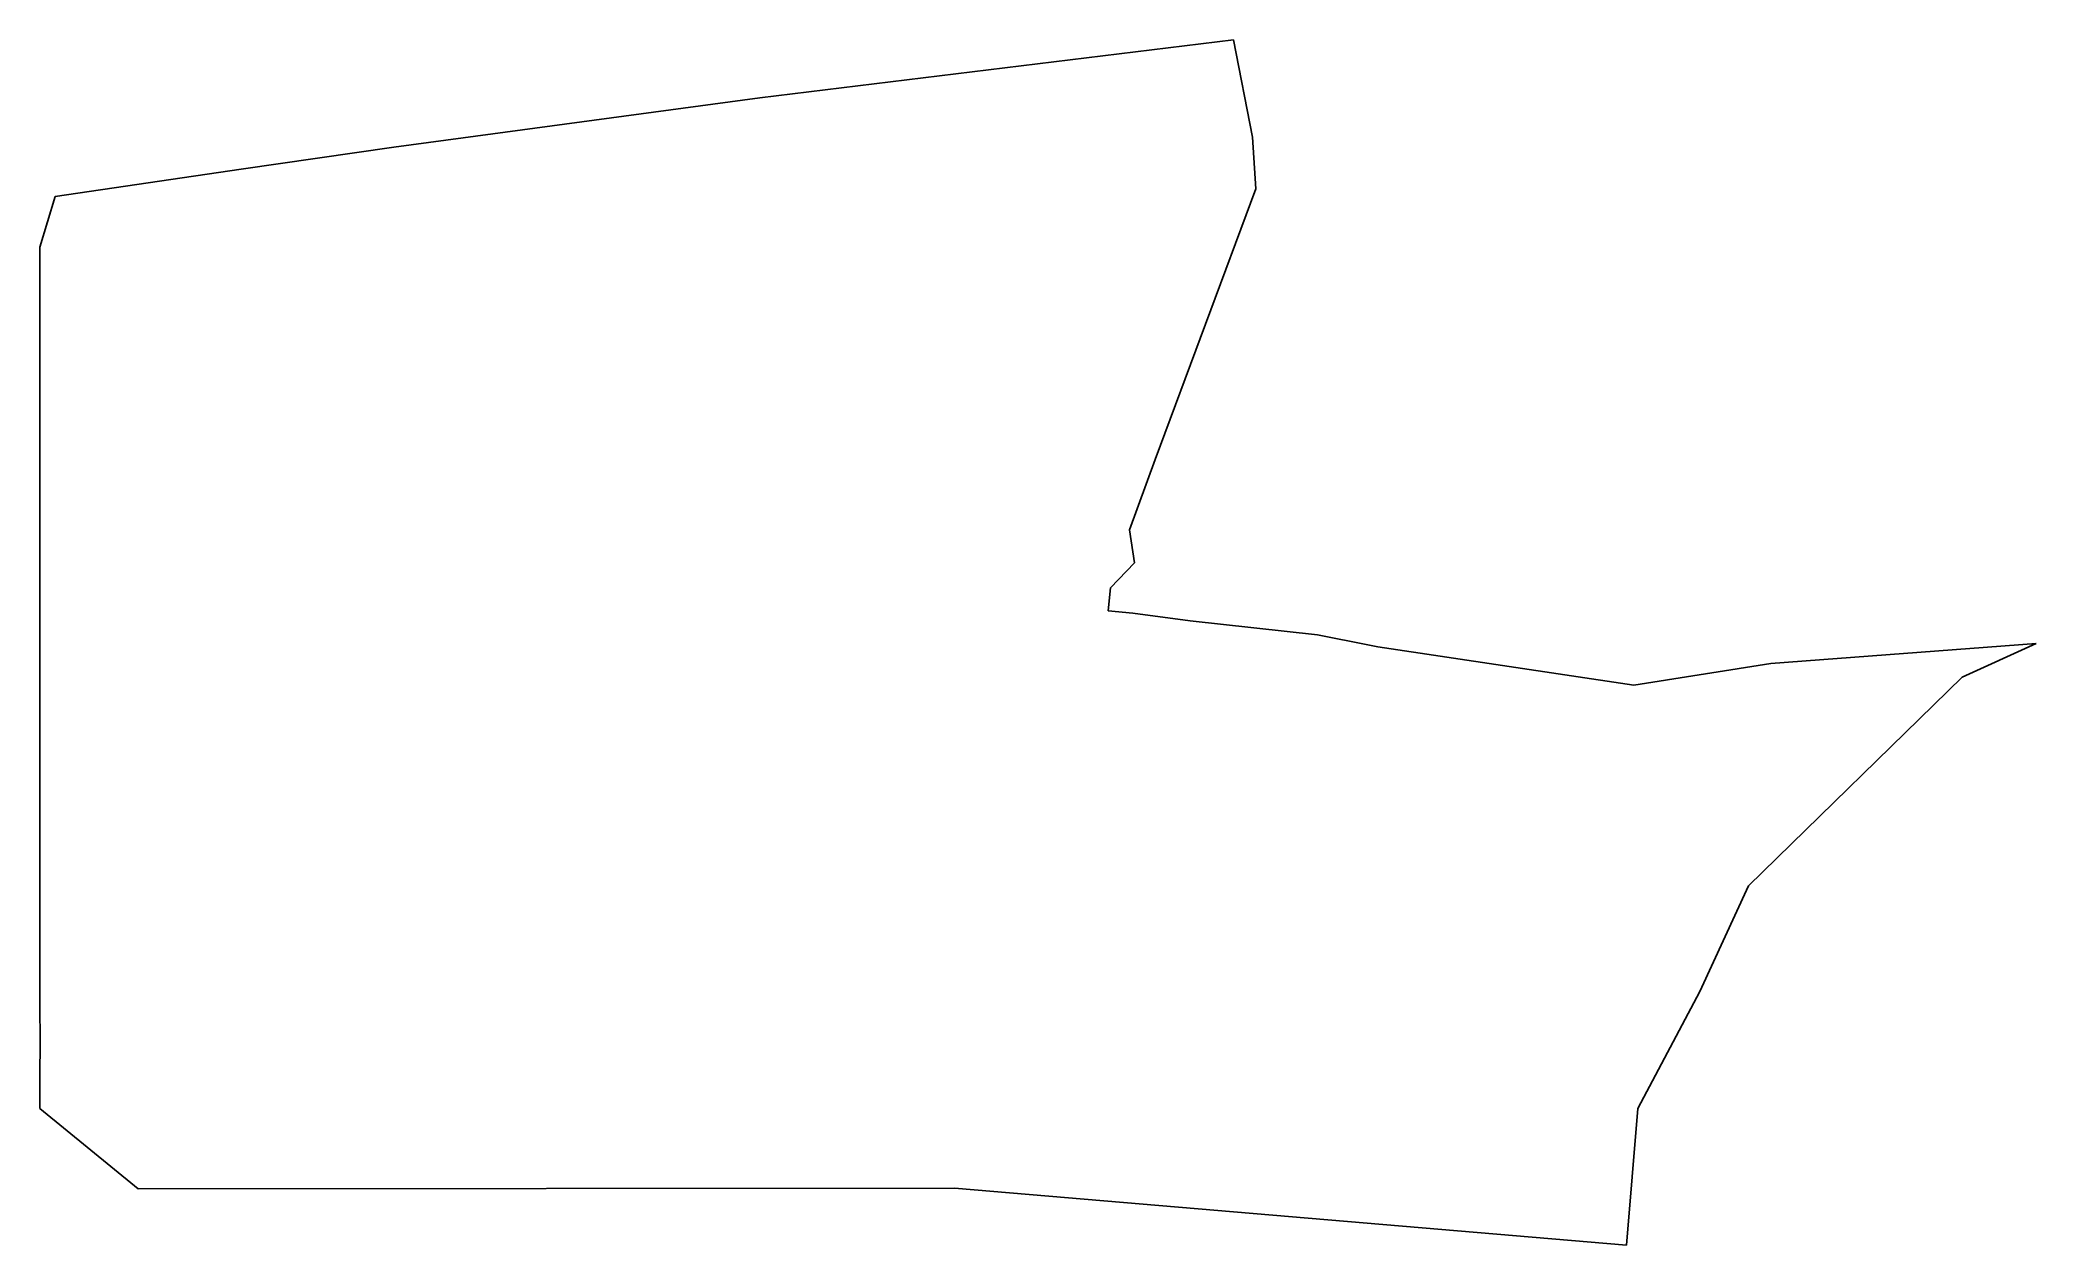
# Model space of a CAD drawing. Extents: x -85 to -80.27, y 46.04 to 48.9.
import ezdxf

# ---------------------------------------------------------------- set-up
doc = ezdxf.new("R2010")
doc.units = 0
doc.header["$MEASUREMENT"] = 0
doc.layers.add('GEO_', color=7, linetype='Continuous')

msp = doc.modelspace()

# ---------------------------------------------------------------- linework, layer by layer
at = {"layer": 'GEO_', "color": 7}
for p, q in [((-83.2933, 48.7582), (-82.1694, 48.896)), ((-83.2933, 48.7582), (-82.1694, 48.896)), ((-83.2933, 48.7582), (-82.1694, 48.896)), ((-82.1694, 48.896), (-83.2933, 48.7582)), ((-83.2933, 48.7582), (-82.1694, 48.896)), ((-83.2933, 48.7582), (-82.1694, 48.896)), ((-83.2933, 48.7582), (-82.1694, 48.896)), ((-82.1694, 48.896), (-83.2933, 48.7582)), ((-82.1694, 48.896), (-82.125, 48.6655)), ((-82.1694, 48.896), (-82.125, 48.6655)), ((-82.1694, 48.896), (-82.1694, 48.896)), ((-82.1694, 48.896), (-82.125, 48.6655)), ((-82.125, 48.6655), (-82.1694, 48.896)), ((-82.1694, 48.896), (-82.125, 48.6655)), ((-82.1694, 48.896), (-82.125, 48.6655)), ((-82.1694, 48.896), (-82.1694, 48.896)), ((-82.1694, 48.896), (-82.125, 48.6655)), ((-82.125, 48.6655), (-82.1694, 48.896)), ((-84.0372, 48.6582), (-83.2933, 48.7582)), ((-84.0372, 48.6582), (-83.2933, 48.7582)), ((-84.0372, 48.6582), (-83.2933, 48.7582)), ((-83.2933, 48.7582), (-84.0372, 48.6582)), ((-84.0372, 48.6582), (-83.2933, 48.7582)), ((-84.0372, 48.6582), (-83.2933, 48.7582)), ((-84.0372, 48.6582), (-83.2933, 48.7582)), ((-83.2933, 48.7582), (-84.0372, 48.6582)), ((-83.2933, 48.7582), (-83.2933, 48.7582)), ((-83.2933, 48.7582), (-83.2933, 48.7582)), ((-82.125, 48.6655), (-82.1167, 48.5427)), ((-82.125, 48.6655), (-82.1167, 48.5427)), ((-82.125, 48.6655), (-82.125, 48.6655)), ((-82.125, 48.6655), (-82.1167, 48.5427)), ((-82.1167, 48.5427), (-82.125, 48.6655)), ((-82.125, 48.6655), (-82.1167, 48.5427)), ((-82.125, 48.6655), (-82.1167, 48.5427)), ((-82.125, 48.6655), (-82.125, 48.6655)), ((-82.125, 48.6655), (-82.1167, 48.5427)), ((-82.1167, 48.5427), (-82.125, 48.6655)), ((-84.5225, 48.5895), (-84.1606, 48.6413)), ((-84.5225, 48.5895), (-84.1606, 48.6413)), ((-84.5225, 48.5895), (-84.1606, 48.6413)), ((-84.1606, 48.6413), (-84.5225, 48.5895)), ((-84.5225, 48.5895), (-84.1606, 48.6413)), ((-84.5225, 48.5895), (-84.1606, 48.6413)), ((-84.5225, 48.5895), (-84.1606, 48.6413)), ((-84.1606, 48.6413), (-84.5225, 48.5895)), ((-84.1606, 48.6413), (-84.0372, 48.6582)), ((-84.1606, 48.6413), (-84.0372, 48.6582)), ((-84.1606, 48.6413), (-84.0372, 48.6582)), ((-84.0372, 48.6582), (-84.1606, 48.6413)), ((-84.1606, 48.6413), (-84.0372, 48.6582)), ((-84.1606, 48.6413), (-84.0372, 48.6582)), ((-84.1606, 48.6413), (-84.0372, 48.6582)), ((-84.0372, 48.6582), (-84.1606, 48.6413)), ((-84.1606, 48.6413), (-84.1606, 48.6413)), ((-84.1606, 48.6413), (-84.1606, 48.6413)), ((-84.0372, 48.6582), (-84.0372, 48.6582)), ((-84.0372, 48.6582), (-84.0372, 48.6582)), ((-84.9636, 48.5243), (-84.5225, 48.5895)), ((-84.9636, 48.5243), (-84.5225, 48.5895)), ((-84.9636, 48.5243), (-84.5225, 48.5895)), ((-84.5225, 48.5895), (-84.9636, 48.5243)), ((-84.9636, 48.5243), (-84.5225, 48.5895)), ((-84.9636, 48.5243), (-84.5225, 48.5895)), ((-84.9636, 48.5243), (-84.5225, 48.5895)), ((-84.5225, 48.5895), (-84.9636, 48.5243)), ((-84.5225, 48.5895), (-84.5225, 48.5895)), ((-84.5225, 48.5895), (-84.5225, 48.5895)), ((-85, 48.4047), (-84.9636, 48.5243)), ((-85, 48.4047), (-84.9636, 48.5243)), ((-85, 48.4047), (-84.9636, 48.5243)), ((-84.9636, 48.5243), (-85, 48.4047)), ((-85, 48.4047), (-84.9636, 48.5243)), ((-85, 48.4047), (-84.9636, 48.5243)), ((-85, 48.4047), (-84.9636, 48.5243)), ((-84.9636, 48.5243), (-85, 48.4047)), ((-84.9636, 48.5243), (-84.9636, 48.5243)), ((-84.9636, 48.5243), (-84.9636, 48.5243)), ((-82.1167, 48.5427), (-82.3556, 47.9008)), ((-82.1167, 48.5427), (-82.3556, 47.9008)), ((-82.1167, 48.5427), (-82.3556, 47.9008)), ((-82.3556, 47.9008), (-82.1167, 48.5427)), ((-82.1167, 48.5427), (-82.3556, 47.9008)), ((-82.1167, 48.5427), (-82.3556, 47.9008)), ((-82.1167, 48.5427), (-82.3556, 47.9008)), ((-82.3556, 47.9008), (-82.1167, 48.5427)), ((-82.1167, 48.5427), (-82.1167, 48.5427)), ((-82.1167, 48.5427), (-82.1167, 48.5427)), ((-85, 47.9617), (-85, 48.4047)), ((-85, 47.9617), (-85, 48.4047)), ((-85, 47.9617), (-85, 48.4047)), ((-85, 48.4047), (-85, 48.4047)), ((-85, 48.4047), (-85, 47.9617)), ((-85, 47.9617), (-85, 48.4047)), ((-85, 47.9617), (-85, 48.4047)), ((-85, 47.9617), (-85, 48.4047)), ((-85, 48.4047), (-85, 48.4047)), ((-85, 48.4047), (-85, 47.9617)), ((-85, 47.7676), (-85, 47.9617)), ((-85, 47.7676), (-85, 47.9617)), ((-85, 47.7676), (-85, 47.9617)), ((-85, 47.9617), (-85, 47.9617)), ((-85, 47.9617), (-85, 47.7676)), ((-85, 47.7676), (-85, 47.9617)), ((-85, 47.7676), (-85, 47.9617)), ((-85, 47.7676), (-85, 47.9617)), ((-85, 47.9617), (-85, 47.9617)), ((-85, 47.9617), (-85, 47.7676)), ((-82.3556, 47.9008), (-82.4167, 47.7338)), ((-82.4167, 47.7338), (-82.3556, 47.9008)), ((-82.3556, 47.9008), (-82.4167, 47.7338)), ((-82.4167, 47.7338), (-82.3556, 47.9008)), ((-82.3556, 47.9008), (-82.3556, 47.9008)), ((-82.3556, 47.9008), (-82.3556, 47.9008)), ((-85, 47.6727), (-85, 47.7676)), ((-85, 47.6727), (-85, 47.7676)), ((-85, 47.6727), (-85, 47.7676)), ((-85, 47.7676), (-85, 47.7676)), ((-85, 47.7676), (-85, 47.6727)), ((-85, 47.6727), (-85, 47.7676)), ((-85, 47.6727), (-85, 47.7676)), ((-85, 47.6727), (-85, 47.7676)), ((-85, 47.7676), (-85, 47.7676)), ((-85, 47.7676), (-85, 47.6727)), ((-82.4167, 47.7338), (-82.4042, 47.6556)), ((-82.4167, 47.7338), (-82.4042, 47.6556)), ((-82.4167, 47.7338), (-82.4167, 47.7338)), ((-82.4167, 47.7338), (-82.4042, 47.6556)), ((-82.4042, 47.6556), (-82.4167, 47.7338)), ((-82.4167, 47.7338), (-82.4042, 47.6556)), ((-82.4167, 47.7338), (-82.4042, 47.6556)), ((-82.4167, 47.7338), (-82.4167, 47.7338)), ((-82.4167, 47.7338), (-82.4042, 47.6556)), ((-82.4042, 47.6556), (-82.4167, 47.7338)), ((-85, 47.368), (-85, 47.6727)), ((-85, 47.368), (-85, 47.6727)), ((-85, 47.368), (-85, 47.6727)), ((-85, 47.6727), (-85, 47.6727)), ((-85, 47.6727), (-85, 47.368)), ((-85, 47.368), (-85, 47.6727)), ((-85, 47.368), (-85, 47.6727)), ((-85, 47.368), (-85, 47.6727)), ((-85, 47.6727), (-85, 47.6727)), ((-85, 47.6727), (-85, 47.368)), ((-82.4042, 47.6556), (-82.4611, 47.5968)), ((-82.4042, 47.6556), (-82.4611, 47.5968)), ((-82.4042, 47.6556), (-82.4611, 47.5968)), ((-82.4611, 47.5968), (-82.4042, 47.6556)), ((-82.4042, 47.6556), (-82.4611, 47.5968)), ((-82.4042, 47.6556), (-82.4611, 47.5968)), ((-82.4042, 47.6556), (-82.4611, 47.5968)), ((-82.4611, 47.5968), (-82.4042, 47.6556)), ((-82.4042, 47.6556), (-82.4042, 47.6556)), ((-82.4042, 47.6556), (-82.4042, 47.6556)), ((-82.4611, 47.5968), (-82.4667, 47.5418)), ((-82.4611, 47.5968), (-82.4667, 47.5418)), ((-82.4611, 47.5968), (-82.4667, 47.5418)), ((-82.4667, 47.5418), (-82.4611, 47.5968)), ((-82.4611, 47.5968), (-82.4667, 47.5418)), ((-82.4611, 47.5968), (-82.4667, 47.5418)), ((-82.4611, 47.5968), (-82.4667, 47.5418)), ((-82.4667, 47.5418), (-82.4611, 47.5968)), ((-82.4611, 47.5968), (-82.4611, 47.5968)), ((-82.4611, 47.5968), (-82.4611, 47.5968)), ((-82.4667, 47.5418), (-82.4667, 47.5418)), ((-82.4667, 47.5418), (-82.4667, 47.5418)), ((-82.4667, 47.5418), (-82.4083, 47.5361)), ((-82.4667, 47.5418), (-82.4083, 47.5361)), ((-82.4667, 47.5418), (-82.4667, 47.5418)), ((-82.4667, 47.5418), (-82.4083, 47.5361)), ((-82.4083, 47.5361), (-82.4667, 47.5418)), ((-82.4667, 47.5418), (-82.4083, 47.5361)), ((-82.4667, 47.5418), (-82.4083, 47.5361)), ((-82.4667, 47.5418), (-82.4667, 47.5418)), ((-82.4667, 47.5418), (-82.4083, 47.5361)), ((-82.4083, 47.5361), (-82.4667, 47.5418)), ((-82.4083, 47.5361), (-82.2722, 47.518)), ((-82.4083, 47.5361), (-82.2722, 47.518)), ((-82.4083, 47.5361), (-82.4083, 47.5361)), ((-82.4083, 47.5361), (-82.2722, 47.518)), ((-82.2722, 47.518), (-82.4083, 47.5361)), ((-82.4083, 47.5361), (-82.2722, 47.518)), ((-82.4083, 47.5361), (-82.2722, 47.518)), ((-82.4083, 47.5361), (-82.4083, 47.5361)), ((-82.4083, 47.5361), (-82.2722, 47.518)), ((-82.2722, 47.518), (-82.4083, 47.5361)), ((-82.2722, 47.518), (-81.9708, 47.485)), ((-82.2722, 47.518), (-81.9708, 47.485)), ((-82.2722, 47.518), (-82.2722, 47.518)), ((-82.2722, 47.518), (-81.9708, 47.485)), ((-81.9708, 47.485), (-82.2722, 47.518)), ((-82.2722, 47.518), (-81.9708, 47.485)), ((-82.2722, 47.518), (-81.9708, 47.485)), ((-82.2722, 47.518), (-82.2722, 47.518)), ((-82.2722, 47.518), (-81.9708, 47.485)), ((-81.9708, 47.485), (-82.2722, 47.518)), ((-81.9708, 47.485), (-81.8472, 47.4604)), ((-81.9708, 47.485), (-81.8472, 47.4604)), ((-81.9708, 47.485), (-81.9708, 47.485)), ((-81.9708, 47.485), (-81.8472, 47.4604)), ((-81.8472, 47.4604), (-81.9708, 47.485)), ((-81.9708, 47.485), (-81.8472, 47.4604)), ((-81.9708, 47.485), (-81.8472, 47.4604)), ((-81.9708, 47.485), (-81.9708, 47.485)), ((-81.9708, 47.485), (-81.8472, 47.4604)), ((-81.8472, 47.4604), (-81.9708, 47.485)), ((-81.8472, 47.4604), (-81.8278, 47.4566)), ((-81.8472, 47.4604), (-81.8278, 47.4566)), ((-81.8472, 47.4604), (-81.8472, 47.4604)), ((-81.8472, 47.4604), (-81.8278, 47.4566)), ((-81.8278, 47.4566), (-81.8472, 47.4604)), ((-81.8472, 47.4604), (-81.8278, 47.4566)), ((-81.8472, 47.4604), (-81.8278, 47.4566)), ((-81.8472, 47.4604), (-81.8472, 47.4604)), ((-81.8472, 47.4604), (-81.8278, 47.4566)), ((-81.8278, 47.4566), (-81.8472, 47.4604)), ((-81.8278, 47.4566), (-81.2208, 47.3658)), ((-81.8278, 47.4566), (-81.2208, 47.3658)), ((-81.8278, 47.4566), (-81.8278, 47.4566)), ((-81.8278, 47.4566), (-81.2208, 47.3658)), ((-81.2208, 47.3658), (-81.8278, 47.4566)), ((-81.8278, 47.4566), (-81.2208, 47.3658)), ((-81.8278, 47.4566), (-81.2208, 47.3658)), ((-81.8278, 47.4566), (-81.8278, 47.4566)), ((-81.8278, 47.4566), (-81.2208, 47.3658)), ((-81.2208, 47.3658), (-81.8278, 47.4566)), ((-80.8958, 47.4168), (-80.2667, 47.4642)), ((-80.8958, 47.4168), (-80.2667, 47.4642)), ((-80.8958, 47.4168), (-80.2667, 47.4642)), ((-80.2667, 47.4642), (-80.8958, 47.4168)), ((-80.8958, 47.4168), (-80.2667, 47.4642)), ((-80.8958, 47.4168), (-80.2667, 47.4642)), ((-80.8958, 47.4168), (-80.2667, 47.4642)), ((-80.2667, 47.4642), (-80.8958, 47.4168)), ((-80.2667, 47.4642), (-80.4417, 47.3847)), ((-80.2667, 47.4642), (-80.4417, 47.3847)), ((-80.2667, 47.4642), (-80.4417, 47.3847)), ((-80.4417, 47.3847), (-80.2667, 47.4642)), ((-80.2667, 47.4642), (-80.4417, 47.3847)), ((-80.2667, 47.4642), (-80.4417, 47.3847)), ((-80.2667, 47.4642), (-80.4417, 47.3847)), ((-80.4417, 47.3847), (-80.2667, 47.4642)), ((-80.4417, 47.3847), (-80.2667, 47.4642)), ((-80.2667, 47.4642), (-80.4417, 47.3847)), ((-80.4417, 47.3847), (-80.2667, 47.4642)), ((-80.2667, 47.4642), (-80.4417, 47.3847)), ((-80.2667, 47.4642), (-80.2667, 47.4642)), ((-80.2667, 47.4642), (-80.2667, 47.4642)), ((-80.2667, 47.4642), (-80.2667, 47.4642)), ((-80.2667, 47.4642), (-80.2667, 47.4642)), ((-81.2208, 47.3658), (-80.8958, 47.4168)), ((-81.2208, 47.3658), (-80.8958, 47.4168)), ((-81.2208, 47.3658), (-80.8958, 47.4168)), ((-80.8958, 47.4168), (-81.2208, 47.3658)), ((-81.2208, 47.3658), (-80.8958, 47.4168)), ((-81.2208, 47.3658), (-80.8958, 47.4168)), ((-81.2208, 47.3658), (-80.8958, 47.4168)), ((-80.8958, 47.4168), (-81.2208, 47.3658)), ((-80.4417, 47.3847), (-80.9486, 46.8898)), ((-80.4417, 47.3847), (-80.9486, 46.8898)), ((-80.4417, 47.3847), (-80.9486, 46.8898)), ((-80.9486, 46.8898), (-80.4417, 47.3847)), ((-80.4417, 47.3847), (-80.9486, 46.8898)), ((-80.4417, 47.3847), (-80.9486, 46.8898)), ((-80.4417, 47.3847), (-80.9486, 46.8898)), ((-80.9486, 46.8898), (-80.4417, 47.3847)), ((-80.9486, 46.8898), (-80.4417, 47.3847)), ((-80.9486, 46.8898), (-80.4417, 47.3847)), ((-80.9486, 46.8898), (-80.4417, 47.3847)), ((-80.4417, 47.3847), (-80.9486, 46.8898)), ((-80.9486, 46.8898), (-80.4417, 47.3847)), ((-80.9486, 46.8898), (-80.4417, 47.3847)), ((-80.9486, 46.8898), (-80.4417, 47.3847)), ((-80.4417, 47.3847), (-80.9486, 46.8898)), ((-80.8958, 47.4168), (-80.8958, 47.4168)), ((-80.8958, 47.4168), (-80.8958, 47.4168)), ((-80.4417, 47.3847), (-80.4417, 47.3847)), ((-80.4417, 47.3847), (-80.4417, 47.3847)), ((-80.4417, 47.3847), (-80.4417, 47.3847)), ((-80.4417, 47.3847), (-80.4417, 47.3847)), ((-85, 47.368), (-85, 47.368)), ((-85, 47.368), (-85, 47.368)), ((-85, 47.2936), (-85, 47.368)), ((-85, 47.2936), (-85, 47.368)), ((-85, 47.2936), (-85, 47.368)), ((-85, 47.368), (-85, 47.368)), ((-85, 47.368), (-85, 47.2936)), ((-85, 47.2936), (-85, 47.368)), ((-85, 47.2936), (-85, 47.368)), ((-85, 47.2936), (-85, 47.368)), ((-85, 47.368), (-85, 47.368)), ((-85, 47.368), (-85, 47.2936)), ((-81.2208, 47.3658), (-81.2208, 47.3658)), ((-81.2208, 47.3658), (-81.2208, 47.3658)), ((-85, 47.1719), (-85, 47.2936)), ((-85, 47.1719), (-85, 47.2936)), ((-85, 47.1719), (-85, 47.2936)), ((-85, 47.2936), (-85, 47.2936)), ((-85, 47.2936), (-85, 47.1719)), ((-85, 47.1719), (-85, 47.2936)), ((-85, 47.1719), (-85, 47.2936)), ((-85, 47.1719), (-85, 47.2936)), ((-85, 47.2936), (-85, 47.2936)), ((-85, 47.2936), (-85, 47.1719)), ((-85, 47.0694), (-85, 47.1719)), ((-85, 47.1719), (-85, 47.1719)), ((-85, 47.1719), (-85, 47.0694)), ((-85, 47.0694), (-85, 47.1719)), ((-85, 47.0694), (-85, 47.1719)), ((-85, 47.0694), (-85, 47.1719)), ((-85, 47.1719), (-85, 47.1719)), ((-85, 47.1719), (-85, 47.0694)), ((-85, 46.8665), (-85, 47.0694)), ((-85, 46.8665), (-85, 47.0694)), ((-85, 46.8665), (-85, 47.0694)), ((-85, 47.0694), (-85, 47.0694)), ((-85, 47.0694), (-85, 46.8665)), ((-85, 46.8665), (-85, 47.0694)), ((-85, 46.8665), (-85, 47.0694)), ((-85, 46.8665), (-85, 47.0694)), ((-85, 47.0694), (-85, 47.0694)), ((-85, 47.0694), (-85, 46.8665)), ((-85, 46.5864), (-85, 46.8665)), ((-85, 46.5864), (-85, 46.8665)), ((-85, 46.5864), (-85, 46.8665)), ((-85, 46.8665), (-85, 46.8665)), ((-85, 46.8665), (-85, 46.5864)), ((-85, 46.5864), (-85, 46.8665)), ((-85, 46.5864), (-85, 46.8665)), ((-85, 46.5864), (-85, 46.8665)), ((-85, 46.8665), (-85, 46.8665)), ((-85, 46.8665), (-85, 46.5864)), ((-80.9486, 46.8898), (-81.0639, 46.6389)), ((-80.9486, 46.8898), (-81.0639, 46.6389)), ((-80.9486, 46.8898), (-81.0639, 46.6389)), ((-81.0639, 46.6389), (-80.9486, 46.8898)), ((-80.9486, 46.8898), (-81.0639, 46.6389)), ((-80.9486, 46.8898), (-81.0639, 46.6389)), ((-80.9486, 46.8898), (-81.0639, 46.6389)), ((-81.0639, 46.6389), (-80.9486, 46.8898)), ((-81.0639, 46.6389), (-80.9486, 46.8898)), ((-81.0639, 46.6389), (-80.9486, 46.8898)), ((-81.0639, 46.6389), (-80.9486, 46.8898)), ((-80.9486, 46.8898), (-81.0639, 46.6389)), ((-81.0639, 46.6389), (-80.9486, 46.8898)), ((-81.0639, 46.6389), (-80.9486, 46.8898)), ((-81.0639, 46.6389), (-80.9486, 46.8898)), ((-80.9486, 46.8898), (-81.0639, 46.6389)), ((-80.9486, 46.8898), (-80.9486, 46.8898)), ((-80.9486, 46.8898), (-80.9486, 46.8898)), ((-80.9486, 46.8898), (-80.9486, 46.8898)), ((-80.9486, 46.8898), (-80.9486, 46.8898)), ((-80.9486, 46.8898), (-80.9486, 46.8898)), ((-80.9486, 46.8898), (-80.9486, 46.8898)), ((-81.0639, 46.6389), (-81.2111, 46.3619)), ((-81.0639, 46.6389), (-81.2111, 46.3619)), ((-81.0639, 46.6389), (-81.2111, 46.3619)), ((-81.2111, 46.3619), (-81.0639, 46.6389)), ((-81.0639, 46.6389), (-81.2111, 46.3619)), ((-81.0639, 46.6389), (-81.2111, 46.3619)), ((-81.0639, 46.6389), (-81.2111, 46.3619)), ((-81.2111, 46.3619), (-81.0639, 46.6389)), ((-81.2111, 46.3619), (-81.0639, 46.6389)), ((-81.2111, 46.3619), (-81.0639, 46.6389)), ((-81.2111, 46.3619), (-81.0639, 46.6389)), ((-81.0639, 46.6389), (-81.2111, 46.3619)), ((-81.2111, 46.3619), (-81.0639, 46.6389)), ((-81.2111, 46.3619), (-81.0639, 46.6389)), ((-81.2111, 46.3619), (-81.0639, 46.6389)), ((-81.0639, 46.6389), (-81.2111, 46.3619)), ((-81.0639, 46.6389), (-81.0639, 46.6389)), ((-81.0639, 46.6389), (-81.0639, 46.6389)), ((-81.0639, 46.6389), (-81.0639, 46.6389)), ((-81.0639, 46.6389), (-81.0639, 46.6389)), ((-84.9992, 46.5403), (-85, 46.5864)), ((-84.9992, 46.5403), (-85, 46.5864)), ((-84.9992, 46.5403), (-85, 46.5864)), ((-85, 46.5864), (-85, 46.5864)), ((-85, 46.5864), (-84.9992, 46.5403)), ((-84.9992, 46.5403), (-85, 46.5864)), ((-84.9992, 46.5403), (-85, 46.5864)), ((-84.9992, 46.5403), (-85, 46.5864)), ((-85, 46.5864), (-85, 46.5864)), ((-85, 46.5864), (-84.9992, 46.5403)), ((-85, 46.418), (-84.9992, 46.5403)), ((-85, 46.418), (-84.9992, 46.5403)), ((-85, 46.418), (-84.9992, 46.5403)), ((-84.9992, 46.5403), (-85, 46.418)), ((-85, 46.418), (-84.9992, 46.5403)), ((-85, 46.418), (-84.9992, 46.5403)), ((-85, 46.418), (-84.9992, 46.5403)), ((-84.9992, 46.5403), (-85, 46.418)), ((-84.9992, 46.5403), (-84.9992, 46.5403)), ((-84.9992, 46.5403), (-84.9992, 46.5403)), ((-85, 46.3619), (-85, 46.418)), ((-85, 46.3619), (-85, 46.418)), ((-85, 46.3619), (-85, 46.418)), ((-85, 46.418), (-85, 46.418)), ((-85, 46.418), (-85, 46.3619)), ((-85, 46.3619), (-85, 46.418)), ((-85, 46.3619), (-85, 46.418)), ((-85, 46.3619), (-85, 46.418)), ((-85, 46.418), (-85, 46.418)), ((-85, 46.418), (-85, 46.3619)), ((-84.7667, 46.1714), (-85, 46.3619)), ((-84.7667, 46.1714), (-85, 46.3619)), ((-84.7667, 46.1714), (-85, 46.3619)), ((-85, 46.3619), (-85, 46.3619)), ((-85, 46.3619), (-84.7667, 46.1714)), ((-84.7667, 46.1714), (-85, 46.3619)), ((-84.7667, 46.1714), (-85, 46.3619)), ((-84.7667, 46.1714), (-85, 46.3619)), ((-85, 46.3619), (-85, 46.3619)), ((-85, 46.3619), (-84.7667, 46.1714)), ((-81.2111, 46.3619), (-81.2375, 46.0377)), ((-81.2111, 46.3619), (-81.2375, 46.0377)), ((-81.2111, 46.3619), (-81.2375, 46.0377)), ((-81.2375, 46.0377), (-81.2111, 46.3619)), ((-81.2111, 46.3619), (-81.2375, 46.0377)), ((-81.2111, 46.3619), (-81.2375, 46.0377)), ((-81.2111, 46.3619), (-81.2375, 46.0377)), ((-81.2375, 46.0377), (-81.2111, 46.3619)), ((-81.2375, 46.0377), (-81.2111, 46.3619)), ((-81.2375, 46.0377), (-81.2111, 46.3619)), ((-81.2375, 46.0377), (-81.2111, 46.3619)), ((-81.2111, 46.3619), (-81.2375, 46.0377)), ((-81.2375, 46.0377), (-81.2111, 46.3619)), ((-81.2375, 46.0377), (-81.2111, 46.3619)), ((-81.2375, 46.0377), (-81.2111, 46.3619)), ((-81.2111, 46.3619), (-81.2375, 46.0377)), ((-81.2111, 46.3619), (-81.2111, 46.3619)), ((-81.2111, 46.3619), (-81.2111, 46.3619)), ((-81.2111, 46.3619), (-81.2111, 46.3619)), ((-81.2111, 46.3619), (-81.2111, 46.3619)), ((-84.7667, 46.1714), (-82.8317, 46.1729)), ((-82.8317, 46.1729), (-84.7667, 46.1714)), ((-82.8317, 46.1729), (-84.7667, 46.1714)), ((-82.8317, 46.1729), (-84.7667, 46.1714)), ((-82.8317, 46.1729), (-84.7667, 46.1714)), ((-84.7667, 46.1714), (-82.8317, 46.1729)), ((-82.8317, 46.1729), (-84.7667, 46.1714)), ((-82.8317, 46.1729), (-84.7667, 46.1714)), ((-82.8317, 46.1729), (-84.7667, 46.1714)), ((-84.7667, 46.1714), (-82.8317, 46.1729)), ((-84.7667, 46.1714), (-82.8317, 46.1729)), ((-82.8317, 46.1729), (-84.7667, 46.1714)), ((-84.7667, 46.1714), (-84.7667, 46.1714)), ((-84.7667, 46.1714), (-84.7667, 46.1714)), ((-84.7667, 46.1714), (-84.7667, 46.1714)), ((-84.7667, 46.1714), (-84.7667, 46.1714)), ((-82.8317, 46.1729), (-82.8317, 46.1729)), ((-81.2375, 46.0377), (-82.8317, 46.1729)), ((-81.2375, 46.0377), (-82.8317, 46.1729)), ((-81.2375, 46.0377), (-82.8317, 46.1729)), ((-82.8317, 46.1729), (-82.8317, 46.1729)), ((-82.8317, 46.1729), (-81.2375, 46.0377)), ((-81.2375, 46.0377), (-82.8317, 46.1729)), ((-81.2375, 46.0377), (-82.8317, 46.1729)), ((-81.2375, 46.0377), (-82.8317, 46.1729)), ((-82.8317, 46.1729), (-82.8317, 46.1729)), ((-82.8317, 46.1729), (-81.2375, 46.0377)), ((-82.8317, 46.1729), (-82.8317, 46.1729)), ((-82.8317, 46.1729), (-82.8317, 46.1729)), ((-82.8317, 46.1729), (-82.8317, 46.1729)), ((-82.8317, 46.1729), (-81.2375, 46.0377)), ((-81.2375, 46.0377), (-82.8317, 46.1729)), ((-82.8317, 46.1729), (-82.8317, 46.1729)), ((-82.8317, 46.1729), (-81.2375, 46.0377)), ((-81.2375, 46.0377), (-82.8317, 46.1729)), ((-82.8317, 46.1729), (-82.8317, 46.1729)), ((-81.2375, 46.0377), (-81.2375, 46.0377)), ((-81.2375, 46.0377), (-81.2375, 46.0377)), ((-81.2375, 46.0377), (-81.2375, 46.0377)), ((-81.2375, 46.0377), (-81.2375, 46.0377)), ((-81.2375, 46.0377), (-81.2375, 46.0377)), ((-81.2375, 46.0377), (-81.2375, 46.0377))]:
    msp.add_line(p, q, dxfattribs=at)

doc.saveas('drawing.dxf')
